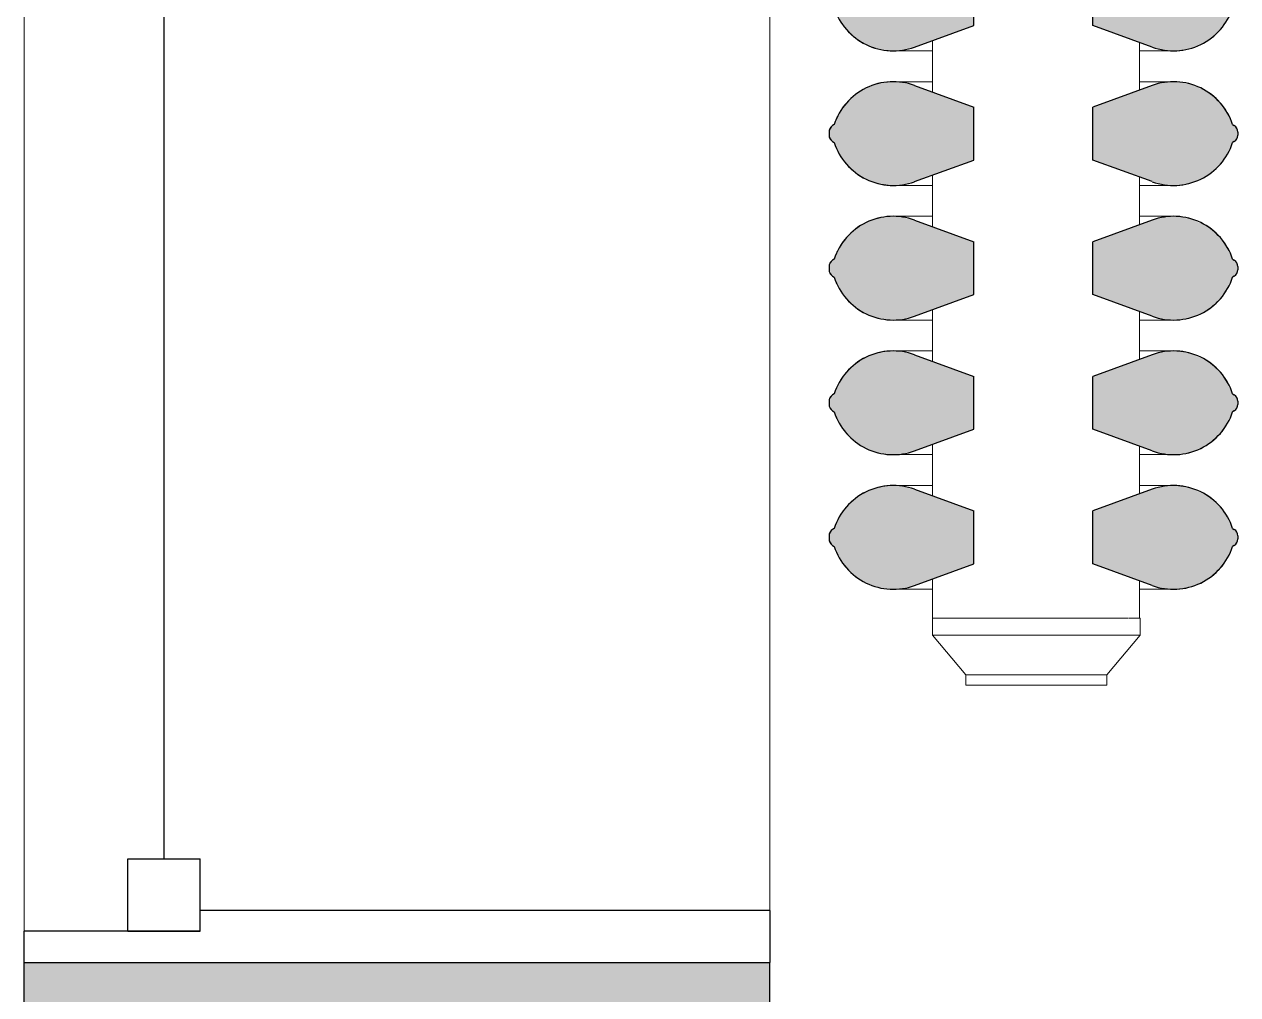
# Model space of a CAD drawing. Header units: inches. Extents: x -1176 to 1551, y -3558 to 978.
# Drawn here: x -1035.06 to -1005.77, y -275.97 to -252.54 of the extents above; entities that cross this region are included whole.
import ezdxf

# ---------------------------------------------------------------- set-up
doc = ezdxf.new("R2010")
doc.units = ezdxf.units.IN
doc.header["$MEASUREMENT"] = 0
doc.linetypes.add('Demolished', pattern=[0.1875, 0.125, -0.0625])
for name, color, linetype, lineweight in [('A-GENM', 13, 'Demolished', 9), ('A-GLAZ', 151, 'Continuous', 18), ('A-WALL', 113, 'Continuous', 18), ('A-WALL-PATT', 111, 'Continuous', 18)]:
    doc.layers.add(name, color=color, linetype=linetype, lineweight=lineweight)

# ---------------------------------------------------------------- blocks, each defined once
blk = doc.blocks.new('Double Hung - medium windows 3_-6826447-1st Floor Demo')
at = {"layer": 'A-GLAZ', "color": 8, "lineweight": 30}
for p, q in [((-18, 9), (-17.25, 9)), ((-17.25, 4.75), (-17.25, 9)), ((-17.25, 6.5), (-17.25, 4.75)), ((-17.25, 6.5), (-15.5, 6.5)), ((-15.5, 6.5), (-15.5, 4.75)), ((-15.5, 5.625), (15.5, 5.625)), ((-17.25, 4.75), (-15.5, 4.75)), ((-17.25, 4.75), (-16.75, 4.75)), ((-16.75, -9), (-16.75, 4.75)), ((-16.75, -9), (-18, -9))]:
    blk.add_line(p, q, dxfattribs=at)
blk = doc.blocks.new('Cast_Iron_Radiator_8182 - Cast_Iron_Radiator_8182-7592503-1st Floor Demo')
at = {"layer": 'A-GENM', "linetype": 'Continuous'}
h = blk.add_hatch(color=7, dxfattribs=at)
h.paths.add_polyline_path([(1.993, -3.546), (1.991, -3.204), (1.911, -2.87), (1.389, -1.435), (0.111, -1.435), (-0.411, -2.87), (-0.491, -3.204), (-0.493, -3.546), (-0.417, -3.881), (-0.267, -4.189), (-0.051, -4.455), (0.22, -4.666), (0.532, -4.809), (0.587, -4.883), (0.713, -4.933), (0.787, -4.933), (0.943, -4.848), (0.968, -4.809), (1.28, -4.666), (1.551, -4.455), (1.767, -4.189), (1.917, -3.881)], flags=0)
h.paths.add_polyline_path([(1.993, 3.546), (1.917, 3.881), (1.767, 4.189), (1.551, 4.455), (1.28, 4.666), (0.968, 4.809), (0.913, 4.883), (0.787, 4.933), (0.713, 4.933), (0.557, 4.848), (0.532, 4.809), (0.22, 4.666), (-0.051, 4.455), (-0.267, 4.189), (-0.437, 3.793), (-0.493, 3.546), (-0.491, 3.204), (-0.411, 2.87), (0.111, 1.435), (1.389, 1.435), (1.911, 2.87), (1.991, 3.204)], flags=0)
h = blk.add_hatch(color=7, dxfattribs=at)
h.paths.add_polyline_path([(5.243, -3.546), (5.241, -3.204), (5.161, -2.87), (4.639, -1.435), (3.361, -1.435), (2.839, -2.87), (2.759, -3.204), (2.757, -3.546), (2.833, -3.881), (2.983, -4.189), (3.199, -4.455), (3.47, -4.666), (3.782, -4.809), (3.837, -4.883), (3.963, -4.933), (4.037, -4.933), (4.193, -4.848), (4.218, -4.809), (4.53, -4.666), (4.801, -4.455), (5.017, -4.189), (5.167, -3.881)], flags=0)
h.paths.add_polyline_path([(5.243, 3.546), (5.167, 3.881), (5.017, 4.189), (4.801, 4.455), (4.53, 4.666), (4.218, 4.809), (4.163, 4.883), (4.037, 4.933), (3.963, 4.933), (3.807, 4.848), (3.782, 4.809), (3.47, 4.666), (3.199, 4.455), (2.983, 4.189), (2.813, 3.793), (2.757, 3.546), (2.759, 3.204), (2.839, 2.87), (3.361, 1.435), (4.639, 1.435), (5.161, 2.87), (5.241, 3.204)], flags=0)
h = blk.add_hatch(color=7, dxfattribs=at)
h.paths.add_polyline_path([(8.493, -3.546), (8.491, -3.204), (8.411, -2.87), (7.889, -1.435), (6.611, -1.435), (6.089, -2.87), (6.009, -3.204), (6.007, -3.546), (6.083, -3.881), (6.233, -4.189), (6.511, -4.503), (6.72, -4.666), (7.032, -4.809), (7.087, -4.883), (7.213, -4.933), (7.287, -4.933), (7.443, -4.848), (7.468, -4.809), (7.78, -4.666), (8.051, -4.455), (8.267, -4.189), (8.417, -3.881)], flags=0)
h.paths.add_polyline_path([(8.493, 3.546), (8.417, 3.881), (8.267, 4.189), (8.051, 4.455), (7.78, 4.666), (7.468, 4.809), (7.413, 4.883), (7.287, 4.933), (7.213, 4.933), (7.057, 4.848), (7.032, 4.809), (6.72, 4.666), (6.449, 4.455), (6.233, 4.189), (6.063, 3.793), (6.007, 3.546), (6.009, 3.204), (6.089, 2.87), (6.611, 1.435), (7.889, 1.435), (8.411, 2.87), (8.491, 3.204)], flags=0)
h = blk.add_hatch(color=7, dxfattribs=at)
h.paths.add_polyline_path([(11.743, -3.546), (11.741, -3.204), (11.661, -2.87), (11.139, -1.435), (9.861, -1.435), (9.339, -2.87), (9.259, -3.204), (9.257, -3.546), (9.333, -3.881), (9.483, -4.189), (9.699, -4.455), (9.97, -4.666), (10.282, -4.809), (10.337, -4.883), (10.463, -4.933), (10.537, -4.933), (10.693, -4.848), (10.718, -4.809), (11.03, -4.666), (11.301, -4.455), (11.517, -4.189), (11.667, -3.881)], flags=0)
h.paths.add_polyline_path([(11.743, 3.546), (11.667, 3.881), (11.517, 4.189), (11.301, 4.455), (11.03, 4.666), (10.718, 4.809), (10.663, 4.883), (10.537, 4.933), (10.463, 4.933), (10.307, 4.848), (10.282, 4.809), (9.97, 4.666), (9.699, 4.455), (9.483, 4.189), (9.313, 3.793), (9.257, 3.546), (9.259, 3.204), (9.339, 2.87), (9.861, 1.435), (11.139, 1.435), (11.661, 2.87), (11.741, 3.204)], flags=0)
h = blk.add_hatch(color=7, dxfattribs=at)
h.paths.add_polyline_path([(14.993, -3.546), (14.991, -3.204), (14.911, -2.87), (14.389, -1.435), (13.111, -1.435), (12.589, -2.87), (12.509, -3.204), (12.507, -3.546), (12.583, -3.881), (12.733, -4.189), (12.949, -4.455), (13.22, -4.666), (13.532, -4.809), (13.587, -4.883), (13.713, -4.933), (13.787, -4.933), (13.943, -4.848), (13.968, -4.809), (14.28, -4.666), (14.551, -4.455), (14.767, -4.189), (14.917, -3.881)], flags=0)
h.paths.add_polyline_path([(14.993, 3.546), (14.917, 3.881), (14.767, 4.189), (14.551, 4.455), (14.28, 4.666), (13.968, 4.809), (13.913, 4.883), (13.787, 4.933), (13.713, 4.933), (13.557, 4.848), (13.532, 4.809), (13.22, 4.666), (12.949, 4.455), (12.733, 4.189), (12.563, 3.793), (12.507, 3.546), (12.509, 3.204), (12.589, 2.87), (13.111, 1.435), (14.389, 1.435), (14.911, 2.87), (14.991, 3.204)], flags=0)
at = {"layer": 'A-GENM', "color": 8, "linetype": 'Continuous', "lineweight": 30}
for p, q in [((3.782, 4.809), (3.807, 4.848)), ((3.963, 4.933), (4.037, 4.933)), ((4.193, 4.848), (4.218, 4.809)), ((7.032, 4.809), (7.057, 4.848)), ((7.213, 4.933), (7.287, 4.933)), ((7.443, 4.848), (7.468, 4.809)), ((10.282, 4.809), (10.307, 4.848)), ((10.463, 4.933), (10.537, 4.933)), ((10.693, 4.848), (10.718, 4.809)), ((13.532, 4.809), (13.557, 4.848)), ((13.713, 4.933), (13.787, 4.933)), ((13.943, 4.848), (13.968, 4.809)), ((1.911, 2.87), (1.389, 1.435)), ((2.839, 2.87), (3.361, 1.435)), ((5.161, 2.87), (4.639, 1.435)), ((6.089, 2.87), (6.611, 1.435)), ((8.411, 2.87), (7.889, 1.435)), ((9.339, 2.87), (9.861, 1.435)), ((11.661, 2.87), (11.139, 1.435)), ((12.589, 2.87), (13.111, 1.435)), ((14.911, 2.87), (14.389, 1.435)), ((1.389, 1.435), (0.111, 1.435)), ((4.639, 1.435), (3.361, 1.435)), ((7.889, 1.435), (6.611, 1.435)), ((11.139, 1.435), (9.861, 1.435)), ((14.389, 1.435), (13.111, 1.435)), ((1.389, -1.435), (0.111, -1.435)), ((1.911, -2.87), (1.389, -1.435)), ((2.839, -2.87), (3.361, -1.435)), ((4.639, -1.435), (3.361, -1.435)), ((5.161, -2.87), (4.639, -1.435)), ((6.089, -2.87), (6.611, -1.435)), ((7.889, -1.435), (6.611, -1.435)), ((8.411, -2.87), (7.889, -1.435)), ((9.339, -2.87), (9.861, -1.435)), ((11.139, -1.435), (9.861, -1.435)), ((11.661, -2.87), (11.139, -1.435)), ((12.589, -2.87), (13.111, -1.435)), ((14.389, -1.435), (13.111, -1.435)), ((14.911, -2.87), (14.389, -1.435)), ((3.782, -4.809), (3.807, -4.848)), ((3.963, -4.933), (4.037, -4.933)), ((4.193, -4.848), (4.218, -4.809)), ((7.032, -4.809), (7.057, -4.848)), ((7.213, -4.933), (7.287, -4.933)), ((7.443, -4.848), (7.468, -4.809)), ((10.282, -4.809), (10.307, -4.848)), ((10.463, -4.933), (10.537, -4.933)), ((10.693, -4.848), (10.718, -4.809)), ((13.532, -4.809), (13.557, -4.848)), ((13.713, -4.933), (13.787, -4.933)), ((13.943, -4.848), (13.968, -4.809))]:
    blk.add_line(p, q, dxfattribs=at)
at = {"layer": 'A-GENM', "linetype": 'Continuous'}
for p, q in [((2.951, 2.562), (1.799, 2.562)), ((6.201, 2.562), (5.049, 2.562)), ((9.451, 2.562), (8.299, 2.562)), ((12.701, 2.562), (11.549, 2.562)), ((15.702, 2.562), (14.799, 2.562)), ((16.106, 2.575), (15.702, 2.575)), ((15.702, 2.575), (15.702, 2.565)), ((15.702, 2.551), (15.702, 2.436)), ((15.702, 2.452), (15.702, 2.301)), ((17.064, 1.771), (16.106, 2.575)), ((16.106, -2.438), (16.106, 2.575)), ((15.702, 2.287), (15.702, 2.016)), ((15.702, 2.032), (15.702, 1.615)), ((17.314, 1.771), (17.064, 1.771)), ((17.064, 1.771), (17.064, -1.635)), ((17.314, 1.771), (17.314, -1.635)), ((15.702, 1.604), (15.702, 1.208)), ((15.702, 1.22), (15.702, 0.828)), ((15.702, 0.825), (15.702, 0.352)), ((15.702, 0.357), (15.702, -0.194)), ((15.702, -0.19), (15.702, -0.715)), ((15.702, -0.717), (15.702, -1.06)), ((15.702, -1.051), (15.702, -1.567)), ((15.702, -1.573), (15.702, -1.704)), ((15.702, -1.707), (15.702, -1.792)), ((16.106, -2.438), (17.064, -1.635)), ((17.064, -1.635), (17.314, -1.635)), ((15.702, -1.784), (15.702, -2.188)), ((15.702, -2.192), (15.702, -2.296)), ((15.702, -2.291), (15.702, -2.438)), ((1.754, -2.438), (2.996, -2.438)), ((5.004, -2.438), (6.246, -2.438)), ((8.254, -2.438), (9.496, -2.438)), ((11.504, -2.438), (12.746, -2.438)), ((14.754, -2.438), (15.702, -2.438)), ((15.702, -2.438), (16.106, -2.438))]:
    blk.add_line(p, q, dxfattribs=at)
at = {"layer": 'A-GENM', "linetype": 'Continuous', "flags": 128}
for points in [[(1.344, 4.624), (1.393, 4.59), (1.441, 4.553), (1.487, 4.515), (1.531, 4.474), (1.574, 4.432), (1.615, 4.389), (1.654, 4.343), (1.692, 4.296), (1.727, 4.248), (1.761, 4.198), (1.793, 4.147), (1.822, 4.095), (1.849, 4.042), (1.875, 3.987), (1.898, 3.932), (1.919, 3.876), (1.937, 3.819), (1.953, 3.761), (1.967, 3.703), (1.979, 3.644), (1.988, 3.585), (1.995, 3.525), (2, 3.465), (2.002, 3.405), (2.002, 3.383)], [(2.748, 3.383), (2.749, 3.443), (2.753, 3.503), (2.759, 3.563), (2.767, 3.622), (2.778, 3.681), (2.791, 3.74), (2.807, 3.798), (2.824, 3.855), (2.844, 3.911), (2.867, 3.967), (2.891, 4.022), (2.918, 4.076), (2.946, 4.128), (2.977, 4.18), (3.01, 4.23), (3.045, 4.279), (3.082, 4.326), (3.12, 4.372), (3.161, 4.416), (3.203, 4.459), (3.247, 4.5), (3.292, 4.539), (3.339, 4.576), (3.388, 4.612), (3.438, 4.645), (3.489, 4.677), (3.541, 4.706), (3.595, 4.733), (3.649, 4.758), (3.705, 4.781), (3.761, 4.802)], [(3.847, 4.892), (3.853, 4.896), (3.859, 4.901), (3.865, 4.905), (3.872, 4.909), (3.878, 4.912), (3.885, 4.915), (3.892, 4.918), (3.899, 4.921), (3.906, 4.924), (3.913, 4.926), (3.92, 4.928), (3.927, 4.929), (3.934, 4.93), (3.942, 4.931), (3.949, 4.932)], [(4.044, 4.932), (4.052, 4.932), (4.059, 4.931), (4.067, 4.93), (4.074, 4.929), (4.081, 4.927), (4.088, 4.925), (4.095, 4.923), (4.102, 4.921), (4.109, 4.918), (4.116, 4.915), (4.123, 4.912), (4.129, 4.908), (4.136, 4.904), (4.142, 4.9), (4.148, 4.896), (4.154, 4.891)], [(4.218, 4.809), (4.275, 4.789), (4.331, 4.767), (4.385, 4.743), (4.439, 4.716), (4.492, 4.688), (4.544, 4.657), (4.594, 4.624), (4.643, 4.59), (4.691, 4.553), (4.737, 4.515), (4.781, 4.474), (4.824, 4.432), (4.865, 4.389), (4.904, 4.343), (4.942, 4.296), (4.977, 4.248), (5.011, 4.198), (5.043, 4.147), (5.072, 4.095), (5.099, 4.042), (5.125, 3.987), (5.148, 3.932), (5.169, 3.876), (5.187, 3.819), (5.203, 3.761), (5.217, 3.703), (5.229, 3.644), (5.238, 3.585), (5.245, 3.525), (5.25, 3.465), (5.252, 3.405), (5.252, 3.383)], [(5.998, 3.383), (5.999, 3.443), (6.003, 3.503), (6.009, 3.563), (6.017, 3.622), (6.028, 3.681), (6.041, 3.74), (6.057, 3.798), (6.074, 3.855), (6.094, 3.911), (6.117, 3.967), (6.141, 4.022), (6.168, 4.076), (6.196, 4.128), (6.227, 4.18), (6.26, 4.23), (6.295, 4.279), (6.332, 4.326), (6.37, 4.372), (6.411, 4.416), (6.453, 4.459), (6.497, 4.5), (6.542, 4.539), (6.589, 4.576), (6.638, 4.612), (6.688, 4.645), (6.739, 4.677), (6.791, 4.706), (6.845, 4.733), (6.899, 4.758), (6.955, 4.781), (7.011, 4.802)], [(7.097, 4.892), (7.103, 4.896), (7.109, 4.901), (7.115, 4.905), (7.122, 4.909), (7.128, 4.912), (7.135, 4.915), (7.142, 4.918), (7.149, 4.921), (7.156, 4.924), (7.163, 4.926), (7.17, 4.928), (7.177, 4.929), (7.184, 4.93), (7.192, 4.931), (7.199, 4.932)], [(7.294, 4.932), (7.302, 4.932), (7.309, 4.931), (7.317, 4.93), (7.324, 4.929), (7.331, 4.927), (7.338, 4.925), (7.345, 4.923), (7.352, 4.921), (7.359, 4.918), (7.366, 4.915), (7.373, 4.912), (7.379, 4.908), (7.386, 4.904), (7.392, 4.9), (7.398, 4.896), (7.404, 4.891)], [(7.468, 4.809), (7.525, 4.789), (7.581, 4.767), (7.635, 4.743), (7.689, 4.716), (7.742, 4.688), (7.794, 4.657), (7.844, 4.624), (7.893, 4.59), (7.941, 4.553), (7.987, 4.515), (8.031, 4.474), (8.074, 4.432), (8.115, 4.389), (8.154, 4.343), (8.192, 4.296), (8.227, 4.248), (8.261, 4.198), (8.293, 4.147), (8.322, 4.095), (8.349, 4.042), (8.375, 3.987), (8.398, 3.932), (8.419, 3.876), (8.437, 3.819), (8.453, 3.761), (8.467, 3.703), (8.479, 3.644), (8.488, 3.585), (8.495, 3.525), (8.5, 3.465), (8.502, 3.405), (8.502, 3.383)], [(9.248, 3.383), (9.249, 3.443), (9.253, 3.503), (9.259, 3.563), (9.267, 3.622), (9.278, 3.681), (9.291, 3.74), (9.307, 3.798), (9.324, 3.855), (9.344, 3.911), (9.367, 3.967), (9.391, 4.022), (9.418, 4.076), (9.446, 4.128), (9.477, 4.18), (9.51, 4.23), (9.545, 4.279), (9.582, 4.326), (9.62, 4.372), (9.661, 4.416), (9.703, 4.459), (9.747, 4.5), (9.792, 4.539), (9.839, 4.576), (9.888, 4.612), (9.938, 4.645), (9.989, 4.677), (10.041, 4.706), (10.095, 4.733), (10.149, 4.758), (10.205, 4.781), (10.261, 4.802)], [(10.347, 4.892), (10.353, 4.896), (10.359, 4.901), (10.365, 4.905), (10.372, 4.909), (10.378, 4.912), (10.385, 4.915), (10.392, 4.918), (10.399, 4.921), (10.406, 4.924), (10.413, 4.926), (10.42, 4.928), (10.427, 4.929), (10.434, 4.93), (10.442, 4.931), (10.449, 4.932)], [(10.544, 4.932), (10.552, 4.932), (10.559, 4.931), (10.567, 4.93), (10.574, 4.929), (10.581, 4.927), (10.588, 4.925), (10.595, 4.923), (10.602, 4.921), (10.609, 4.918), (10.616, 4.915), (10.623, 4.912), (10.629, 4.908), (10.636, 4.904), (10.642, 4.9), (10.648, 4.896), (10.654, 4.891)], [(10.718, 4.809), (10.775, 4.789), (10.831, 4.767), (10.885, 4.743), (10.939, 4.716), (10.992, 4.688), (11.044, 4.657), (11.094, 4.624), (11.143, 4.59), (11.191, 4.553), (11.237, 4.515), (11.281, 4.474), (11.324, 4.432), (11.365, 4.389), (11.404, 4.343), (11.442, 4.296), (11.477, 4.248), (11.511, 4.198), (11.543, 4.147), (11.572, 4.095), (11.599, 4.042), (11.625, 3.987), (11.648, 3.932), (11.669, 3.876), (11.687, 3.819), (11.703, 3.761), (11.717, 3.703), (11.729, 3.644), (11.738, 3.585), (11.745, 3.525), (11.75, 3.465), (11.752, 3.405), (11.752, 3.383)], [(12.498, 3.383), (12.499, 3.443), (12.503, 3.503), (12.509, 3.563), (12.517, 3.622), (12.528, 3.681), (12.541, 3.74), (12.557, 3.798), (12.574, 3.855), (12.594, 3.911), (12.617, 3.967), (12.641, 4.022), (12.668, 4.076), (12.696, 4.128), (12.727, 4.18), (12.76, 4.23), (12.795, 4.279), (12.832, 4.326), (12.87, 4.372), (12.911, 4.416), (12.953, 4.459), (12.997, 4.5), (13.042, 4.539), (13.089, 4.576), (13.138, 4.612), (13.188, 4.645), (13.239, 4.677), (13.291, 4.706), (13.345, 4.733), (13.399, 4.758), (13.455, 4.781), (13.511, 4.802)], [(13.597, 4.892), (13.603, 4.896), (13.609, 4.901), (13.615, 4.905), (13.622, 4.909), (13.628, 4.912), (13.635, 4.915), (13.642, 4.918), (13.649, 4.921), (13.656, 4.924), (13.663, 4.926), (13.67, 4.928), (13.677, 4.929), (13.684, 4.93), (13.692, 4.931), (13.699, 4.932)], [(13.794, 4.932), (13.802, 4.932), (13.809, 4.931), (13.817, 4.93), (13.824, 4.929), (13.831, 4.927), (13.838, 4.925), (13.845, 4.923), (13.852, 4.921), (13.859, 4.918), (13.866, 4.915), (13.873, 4.912), (13.879, 4.908), (13.886, 4.904), (13.892, 4.9), (13.898, 4.896), (13.904, 4.891)], [(13.968, 4.809), (14.025, 4.789), (14.081, 4.767), (14.135, 4.743), (14.189, 4.716), (14.242, 4.688), (14.294, 4.657), (14.344, 4.624), (14.393, 4.59), (14.441, 4.553), (14.487, 4.515), (14.531, 4.474), (14.574, 4.432), (14.615, 4.389), (14.654, 4.343), (14.692, 4.296), (14.727, 4.248), (14.761, 4.198), (14.793, 4.147), (14.822, 4.095), (14.849, 4.042), (14.875, 3.987), (14.898, 3.932), (14.919, 3.876), (14.937, 3.819), (14.953, 3.761), (14.967, 3.703), (14.979, 3.644), (14.988, 3.585), (14.995, 3.525), (15, 3.465), (15.002, 3.405), (15.002, 3.383)], [(2.002, 3.383), (2.002, 3.381), (2.002, 3.375), (2.002, 3.366), (2.002, 3.353), (2.002, 3.336), (2.002, 3.315), (2.002, 3.29), (2.002, 3.262), (2.002, 3.23), (2.002, 3.195), (2.002, 3.156), (2.002, 3.114), (2.002, 3.068), (2.002, 3.019), (2.002, 2.967), (2.002, 2.911), (2.002, 2.853), (2.002, 2.792), (2.002, 2.727), (2.002, 2.66), (2.002, 2.591), (2.002, 2.562)], [(2.748, 2.571), (2.748, 2.642), (2.748, 2.71), (2.748, 2.775), (2.748, 2.837), (2.748, 2.896), (2.748, 2.952), (2.748, 3.005), (2.748, 3.055), (2.748, 3.102), (2.748, 3.145), (2.748, 3.185), (2.748, 3.221), (2.748, 3.254), (2.748, 3.283), (2.748, 3.309), (2.748, 3.33), (2.748, 3.348), (2.748, 3.363), (2.748, 3.373), (2.748, 3.38), (2.748, 3.383), (2.748, 3.383)], [(5.252, 3.383), (5.252, 3.381), (5.252, 3.375), (5.252, 3.366), (5.252, 3.353), (5.252, 3.336), (5.252, 3.315), (5.252, 3.29), (5.252, 3.262), (5.252, 3.23), (5.252, 3.195), (5.252, 3.156), (5.252, 3.114), (5.252, 3.068), (5.252, 3.019), (5.252, 2.967), (5.252, 2.911), (5.252, 2.853), (5.252, 2.792), (5.252, 2.727), (5.252, 2.66), (5.252, 2.591), (5.252, 2.562)], [(5.998, 2.571), (5.998, 2.642), (5.998, 2.71), (5.998, 2.775), (5.998, 2.837), (5.998, 2.896), (5.998, 2.952), (5.998, 3.005), (5.998, 3.055), (5.998, 3.102), (5.998, 3.145), (5.998, 3.185), (5.998, 3.221), (5.998, 3.254), (5.998, 3.283), (5.998, 3.309), (5.998, 3.33), (5.998, 3.348), (5.998, 3.363), (5.998, 3.373), (5.998, 3.38), (5.998, 3.383), (5.998, 3.383)], [(8.502, 3.383), (8.502, 3.381), (8.502, 3.375), (8.502, 3.366), (8.502, 3.353), (8.502, 3.336), (8.502, 3.315), (8.502, 3.29), (8.502, 3.262), (8.502, 3.23), (8.502, 3.195), (8.502, 3.156), (8.502, 3.114), (8.502, 3.068), (8.502, 3.019), (8.502, 2.967), (8.502, 2.911), (8.502, 2.853), (8.502, 2.792), (8.502, 2.727), (8.502, 2.66), (8.502, 2.591), (8.502, 2.562)], [(9.248, 2.571), (9.248, 2.642), (9.248, 2.71), (9.248, 2.775), (9.248, 2.837), (9.248, 2.896), (9.248, 2.952), (9.248, 3.005), (9.248, 3.055), (9.248, 3.102), (9.248, 3.145), (9.248, 3.185), (9.248, 3.221), (9.248, 3.254), (9.248, 3.283), (9.248, 3.309), (9.248, 3.33), (9.248, 3.348), (9.248, 3.363), (9.248, 3.373), (9.248, 3.38), (9.248, 3.383), (9.248, 3.383)], [(11.752, 3.383), (11.752, 3.381), (11.752, 3.375), (11.752, 3.366), (11.752, 3.353), (11.752, 3.336), (11.752, 3.315), (11.752, 3.29), (11.752, 3.262), (11.752, 3.23), (11.752, 3.195), (11.752, 3.156), (11.752, 3.114), (11.752, 3.068), (11.752, 3.019), (11.752, 2.967), (11.752, 2.911), (11.752, 2.853), (11.752, 2.792), (11.752, 2.727), (11.752, 2.66), (11.752, 2.591), (11.752, 2.562)], [(12.498, 2.571), (12.498, 2.642), (12.498, 2.71), (12.498, 2.775), (12.498, 2.837), (12.498, 2.896), (12.498, 2.952), (12.498, 3.005), (12.498, 3.055), (12.498, 3.102), (12.498, 3.145), (12.498, 3.185), (12.498, 3.221), (12.498, 3.254), (12.498, 3.283), (12.498, 3.309), (12.498, 3.33), (12.498, 3.348), (12.498, 3.363), (12.498, 3.373), (12.498, 3.38), (12.498, 3.383), (12.498, 3.383)], [(15.002, 3.383), (15.002, 3.381), (15.002, 3.375), (15.002, 3.366), (15.002, 3.353), (15.002, 3.336), (15.002, 3.315), (15.002, 3.29), (15.002, 3.262), (15.002, 3.23), (15.002, 3.195), (15.002, 3.156), (15.002, 3.114), (15.002, 3.068), (15.002, 3.019), (15.002, 2.967), (15.002, 2.911), (15.002, 2.853), (15.002, 2.792), (15.002, 2.727), (15.002, 2.66), (15.002, 2.591), (15.002, 2.562)], [(2.002, -2.438), (2.002, -2.498), (2.002, -2.571), (2.002, -2.642), (2.002, -2.71), (2.002, -2.775), (2.002, -2.837), (2.002, -2.896), (2.002, -2.952), (2.002, -3.005), (2.002, -3.055), (2.002, -3.102), (2.002, -3.145), (2.002, -3.185), (2.002, -3.221), (2.002, -3.254), (2.002, -3.283), (2.002, -3.309), (2.002, -3.33), (2.002, -3.348), (2.002, -3.363), (2.002, -3.373), (2.002, -3.38), (2.002, -3.383), (2.002, -3.383)], [(2.748, -3.383), (2.748, -3.381), (2.748, -3.375), (2.748, -3.366), (2.748, -3.353), (2.748, -3.336), (2.748, -3.315), (2.748, -3.29), (2.748, -3.262), (2.748, -3.23), (2.748, -3.195), (2.748, -3.156), (2.748, -3.114), (2.748, -3.068), (2.748, -3.019), (2.748, -2.967), (2.748, -2.911), (2.748, -2.853), (2.748, -2.792), (2.748, -2.727), (2.748, -2.66), (2.748, -2.591), (2.748, -2.518), (2.748, -2.444)], [(5.252, -2.438), (5.252, -2.498), (5.252, -2.571), (5.252, -2.642), (5.252, -2.71), (5.252, -2.775), (5.252, -2.837), (5.252, -2.896), (5.252, -2.952), (5.252, -3.005), (5.252, -3.055), (5.252, -3.102), (5.252, -3.145), (5.252, -3.185), (5.252, -3.221), (5.252, -3.254), (5.252, -3.283), (5.252, -3.309), (5.252, -3.33), (5.252, -3.348), (5.252, -3.363), (5.252, -3.373), (5.252, -3.38), (5.252, -3.383), (5.252, -3.383)], [(5.998, -3.383), (5.998, -3.381), (5.998, -3.375), (5.998, -3.366), (5.998, -3.353), (5.998, -3.336), (5.998, -3.315), (5.998, -3.29), (5.998, -3.262), (5.998, -3.23), (5.998, -3.195), (5.998, -3.156), (5.998, -3.114), (5.998, -3.068), (5.998, -3.019), (5.998, -2.967), (5.998, -2.911), (5.998, -2.853), (5.998, -2.792), (5.998, -2.727), (5.998, -2.66), (5.998, -2.591), (5.998, -2.518), (5.998, -2.444)], [(8.502, -2.438), (8.502, -2.498), (8.502, -2.571), (8.502, -2.642), (8.502, -2.71), (8.502, -2.775), (8.502, -2.837), (8.502, -2.896), (8.502, -2.952), (8.502, -3.005), (8.502, -3.055), (8.502, -3.102), (8.502, -3.145), (8.502, -3.185), (8.502, -3.221), (8.502, -3.254), (8.502, -3.283), (8.502, -3.309), (8.502, -3.33), (8.502, -3.348), (8.502, -3.363), (8.502, -3.373), (8.502, -3.38), (8.502, -3.383), (8.502, -3.383)], [(9.248, -3.383), (9.248, -3.381), (9.248, -3.375), (9.248, -3.366), (9.248, -3.353), (9.248, -3.336), (9.248, -3.315), (9.248, -3.29), (9.248, -3.262), (9.248, -3.23), (9.248, -3.195), (9.248, -3.156), (9.248, -3.114), (9.248, -3.068), (9.248, -3.019), (9.248, -2.967), (9.248, -2.911), (9.248, -2.853), (9.248, -2.792), (9.248, -2.727), (9.248, -2.66), (9.248, -2.591), (9.248, -2.518), (9.248, -2.444)], [(11.752, -2.438), (11.752, -2.498), (11.752, -2.571), (11.752, -2.642), (11.752, -2.71), (11.752, -2.775), (11.752, -2.837), (11.752, -2.896), (11.752, -2.952), (11.752, -3.005), (11.752, -3.055), (11.752, -3.102), (11.752, -3.145), (11.752, -3.185), (11.752, -3.221), (11.752, -3.254), (11.752, -3.283), (11.752, -3.309), (11.752, -3.33), (11.752, -3.348), (11.752, -3.363), (11.752, -3.373), (11.752, -3.38), (11.752, -3.383), (11.752, -3.383)], [(12.498, -3.383), (12.498, -3.381), (12.498, -3.375), (12.498, -3.366), (12.498, -3.353), (12.498, -3.336), (12.498, -3.315), (12.498, -3.29), (12.498, -3.262), (12.498, -3.23), (12.498, -3.195), (12.498, -3.156), (12.498, -3.114), (12.498, -3.068), (12.498, -3.019), (12.498, -2.967), (12.498, -2.911), (12.498, -2.853), (12.498, -2.792), (12.498, -2.727), (12.498, -2.66), (12.498, -2.591), (12.498, -2.518), (12.498, -2.444)], [(15.002, -2.436), (15.002, -2.498), (15.002, -2.571), (15.002, -2.642), (15.002, -2.71), (15.002, -2.775), (15.002, -2.837), (15.002, -2.896), (15.002, -2.952), (15.002, -3.005), (15.002, -3.055), (15.002, -3.102), (15.002, -3.145), (15.002, -3.185), (15.002, -3.221), (15.002, -3.254), (15.002, -3.283), (15.002, -3.309), (15.002, -3.33), (15.002, -3.348), (15.002, -3.363), (15.002, -3.373), (15.002, -3.38), (15.002, -3.383), (15.002, -3.383)], [(2.002, -3.383), (2.001, -3.443), (1.997, -3.503), (1.991, -3.563), (1.983, -3.622), (1.972, -3.681), (1.959, -3.74), (1.943, -3.798), (1.926, -3.855), (1.906, -3.911), (1.883, -3.967), (1.859, -4.022), (1.832, -4.076), (1.804, -4.128), (1.773, -4.18), (1.74, -4.23), (1.705, -4.279), (1.668, -4.326), (1.63, -4.372), (1.589, -4.416), (1.547, -4.459), (1.503, -4.5), (1.458, -4.539), (1.411, -4.576), (1.362, -4.612), (1.312, -4.645)], [(3.782, -4.809), (3.725, -4.789), (3.669, -4.767), (3.615, -4.743), (3.561, -4.716), (3.508, -4.688), (3.456, -4.657), (3.406, -4.624), (3.357, -4.59), (3.309, -4.553), (3.263, -4.515), (3.219, -4.474), (3.176, -4.432), (3.135, -4.389), (3.096, -4.343), (3.058, -4.296), (3.023, -4.248), (2.989, -4.198), (2.957, -4.147), (2.928, -4.095), (2.901, -4.042), (2.875, -3.987), (2.852, -3.932), (2.831, -3.876), (2.813, -3.819), (2.797, -3.761), (2.783, -3.703), (2.771, -3.644), (2.762, -3.585), (2.755, -3.525), (2.75, -3.465), (2.748, -3.405), (2.748, -3.383)], [(5.252, -3.383), (5.251, -3.443), (5.247, -3.503), (5.241, -3.563), (5.233, -3.622), (5.222, -3.681), (5.209, -3.74), (5.193, -3.798), (5.176, -3.855), (5.156, -3.911), (5.133, -3.967), (5.109, -4.022), (5.082, -4.076), (5.054, -4.128), (5.023, -4.18), (4.99, -4.23), (4.955, -4.279), (4.918, -4.326), (4.88, -4.372), (4.839, -4.416), (4.797, -4.459), (4.753, -4.5), (4.708, -4.539), (4.661, -4.576), (4.612, -4.612), (4.562, -4.645), (4.511, -4.677), (4.459, -4.706), (4.405, -4.733), (4.351, -4.758), (4.295, -4.781), (4.239, -4.802)], [(7.032, -4.809), (6.975, -4.789), (6.919, -4.767), (6.865, -4.743), (6.811, -4.716), (6.758, -4.688), (6.706, -4.657), (6.656, -4.624), (6.607, -4.59), (6.559, -4.553), (6.513, -4.515), (6.469, -4.474), (6.426, -4.432), (6.385, -4.389), (6.346, -4.343), (6.308, -4.296), (6.273, -4.248), (6.239, -4.198), (6.207, -4.147), (6.178, -4.095), (6.151, -4.042), (6.125, -3.987), (6.102, -3.932), (6.081, -3.876), (6.063, -3.819), (6.047, -3.761), (6.033, -3.703), (6.021, -3.644), (6.012, -3.585), (6.005, -3.525), (6, -3.465), (5.998, -3.405), (5.998, -3.383)], [(8.502, -3.383), (8.501, -3.443), (8.497, -3.503), (8.491, -3.563), (8.483, -3.622), (8.472, -3.681), (8.459, -3.74), (8.443, -3.798), (8.426, -3.855), (8.406, -3.911), (8.383, -3.967), (8.359, -4.022), (8.332, -4.076), (8.304, -4.128), (8.273, -4.18), (8.24, -4.23), (8.205, -4.279), (8.168, -4.326), (8.13, -4.372), (8.089, -4.416), (8.047, -4.459), (8.003, -4.5), (7.958, -4.539), (7.911, -4.576), (7.862, -4.612), (7.812, -4.645), (7.761, -4.677), (7.709, -4.706), (7.655, -4.733), (7.601, -4.758), (7.545, -4.781), (7.489, -4.802)], [(10.282, -4.809), (10.225, -4.789), (10.169, -4.767), (10.115, -4.743), (10.061, -4.716), (10.008, -4.688), (9.956, -4.657), (9.906, -4.624), (9.857, -4.59), (9.809, -4.553), (9.763, -4.515), (9.719, -4.474), (9.676, -4.432), (9.635, -4.389), (9.596, -4.343), (9.558, -4.296), (9.523, -4.248), (9.489, -4.198), (9.457, -4.147), (9.428, -4.095), (9.401, -4.042), (9.375, -3.987), (9.352, -3.932), (9.331, -3.876), (9.313, -3.819), (9.297, -3.761), (9.283, -3.703), (9.271, -3.644), (9.262, -3.585), (9.255, -3.525), (9.25, -3.465), (9.248, -3.405), (9.248, -3.383)], [(11.752, -3.383), (11.751, -3.443), (11.747, -3.503), (11.741, -3.563), (11.733, -3.622), (11.722, -3.681), (11.709, -3.74), (11.693, -3.798), (11.676, -3.855), (11.656, -3.911), (11.633, -3.967), (11.609, -4.022), (11.582, -4.076), (11.554, -4.128), (11.523, -4.18), (11.49, -4.23), (11.455, -4.279), (11.418, -4.326), (11.38, -4.372), (11.339, -4.416), (11.297, -4.459), (11.253, -4.5), (11.208, -4.539), (11.161, -4.576), (11.112, -4.612), (11.062, -4.645), (11.011, -4.677), (10.959, -4.706), (10.905, -4.733), (10.851, -4.758), (10.795, -4.781), (10.739, -4.802)], [(13.532, -4.809), (13.475, -4.789), (13.419, -4.767), (13.365, -4.743), (13.311, -4.716), (13.258, -4.688), (13.206, -4.657), (13.156, -4.624), (13.107, -4.59), (13.059, -4.553), (13.013, -4.515), (12.969, -4.474), (12.926, -4.432), (12.885, -4.389), (12.846, -4.343), (12.808, -4.296), (12.773, -4.248), (12.739, -4.198), (12.707, -4.147), (12.678, -4.095), (12.651, -4.042), (12.625, -3.987), (12.602, -3.932), (12.581, -3.876), (12.563, -3.819), (12.547, -3.761), (12.533, -3.703), (12.521, -3.644), (12.512, -3.585), (12.505, -3.525), (12.5, -3.465), (12.498, -3.405), (12.498, -3.383)], [(15.002, -3.383), (15.001, -3.443), (14.997, -3.503), (14.991, -3.563), (14.983, -3.622), (14.972, -3.681), (14.959, -3.74), (14.943, -3.798), (14.926, -3.855), (14.906, -3.911), (14.883, -3.967), (14.859, -4.022), (14.832, -4.076), (14.804, -4.128), (14.773, -4.18), (14.74, -4.23), (14.705, -4.279), (14.668, -4.326), (14.63, -4.372), (14.589, -4.416), (14.547, -4.459), (14.503, -4.5), (14.458, -4.539), (14.411, -4.576), (14.362, -4.612), (14.312, -4.645), (14.261, -4.677), (14.209, -4.706), (14.155, -4.733), (14.101, -4.758), (14.045, -4.781), (13.989, -4.802)], [(3.956, -4.932), (3.948, -4.932), (3.941, -4.931), (3.933, -4.93), (3.926, -4.929), (3.919, -4.927), (3.912, -4.925), (3.905, -4.923), (3.898, -4.921), (3.891, -4.918), (3.884, -4.915), (3.877, -4.912), (3.871, -4.908), (3.864, -4.904), (3.858, -4.9), (3.852, -4.896), (3.846, -4.891)], [(4.153, -4.892), (4.147, -4.896), (4.141, -4.901), (4.135, -4.905), (4.128, -4.909), (4.122, -4.912), (4.115, -4.915), (4.108, -4.918), (4.101, -4.921), (4.094, -4.924), (4.087, -4.926), (4.08, -4.928), (4.073, -4.929), (4.066, -4.93), (4.058, -4.931), (4.051, -4.932)], [(7.206, -4.932), (7.198, -4.932), (7.191, -4.931), (7.183, -4.93), (7.176, -4.929), (7.169, -4.927), (7.162, -4.925), (7.155, -4.923), (7.148, -4.921), (7.141, -4.918), (7.134, -4.915), (7.127, -4.912), (7.121, -4.908), (7.114, -4.904), (7.108, -4.9), (7.102, -4.896), (7.096, -4.891)], [(7.403, -4.892), (7.397, -4.896), (7.391, -4.901), (7.385, -4.905), (7.378, -4.909), (7.372, -4.912), (7.365, -4.915), (7.358, -4.918), (7.351, -4.921), (7.344, -4.924), (7.337, -4.926), (7.33, -4.928), (7.323, -4.929), (7.316, -4.93), (7.308, -4.931), (7.301, -4.932)], [(10.456, -4.932), (10.448, -4.932), (10.441, -4.931), (10.433, -4.93), (10.426, -4.929), (10.419, -4.927), (10.412, -4.925), (10.405, -4.923), (10.398, -4.921), (10.391, -4.918), (10.384, -4.915), (10.377, -4.912), (10.371, -4.908), (10.364, -4.904), (10.358, -4.9), (10.352, -4.896), (10.346, -4.891)], [(10.653, -4.892), (10.647, -4.896), (10.641, -4.901), (10.635, -4.905), (10.628, -4.909), (10.622, -4.912), (10.615, -4.915), (10.608, -4.918), (10.601, -4.921), (10.594, -4.924), (10.587, -4.926), (10.58, -4.928), (10.573, -4.929), (10.566, -4.93), (10.558, -4.931), (10.551, -4.932)], [(13.706, -4.932), (13.698, -4.932), (13.691, -4.931), (13.683, -4.93), (13.676, -4.929), (13.669, -4.927), (13.662, -4.925), (13.655, -4.923), (13.648, -4.921), (13.641, -4.918), (13.634, -4.915), (13.627, -4.912), (13.621, -4.908), (13.614, -4.904), (13.608, -4.9), (13.602, -4.896), (13.596, -4.891)], [(13.903, -4.892), (13.897, -4.896), (13.891, -4.901), (13.885, -4.905), (13.878, -4.909), (13.872, -4.912), (13.865, -4.915), (13.858, -4.918), (13.851, -4.921), (13.844, -4.924), (13.837, -4.926), (13.83, -4.928), (13.823, -4.929), (13.816, -4.93), (13.808, -4.931), (13.801, -4.932)]]:
    blk.add_lwpolyline(points, dxfattribs=at)
at = {"layer": 'A-GENM', "color": 8, "linetype": 'Continuous', "lineweight": 30}
for centre, radius, start, end in [((0.502, 3.383), 1.5, 340, 71.8894), ((4.248, 3.383), 1.5, 108.1106, 200), ((3.963, 4.747), 0.186, 90, 147), ((4.037, 4.747), 0.186, 33, 90), ((3.752, 3.383), 1.5, 340, 71.8894), ((7.498, 3.383), 1.5, 108.1106, 200), ((7.213, 4.747), 0.186, 90, 147), ((7.287, 4.747), 0.186, 33, 90), ((7.002, 3.383), 1.5, 340, 71.8894), ((10.748, 3.383), 1.5, 108.1106, 200), ((10.463, 4.747), 0.186, 90, 147), ((10.537, 4.747), 0.186, 33, 90), ((10.252, 3.383), 1.5, 340, 71.8894), ((13.998, 3.383), 1.5, 108.1106, 200), ((13.713, 4.747), 0.186, 90, 147), ((13.787, 4.747), 0.186, 33, 90), ((13.502, 3.383), 1.5, 340, 71.8894), ((0.502, -3.383), 1.5, 288.1106, 20), ((4.248, -3.383), 1.5, 160, 251.8894), ((3.752, -3.383), 1.5, 288.1106, 20), ((7.498, -3.383), 1.5, 160, 251.8894), ((7.002, -3.383), 1.5, 288.1106, 20), ((10.748, -3.383), 1.5, 160, 251.8894), ((10.252, -3.383), 1.5, 288.1106, 20), ((13.998, -3.383), 1.5, 160, 251.8894), ((13.502, -3.383), 1.5, 288.1106, 20), ((3.963, -4.747), 0.186, 213, 270), ((4.037, -4.747), 0.186, 270, 327), ((7.213, -4.747), 0.186, 213, 270), ((7.287, -4.747), 0.186, 270, 327), ((10.463, -4.747), 0.186, 213, 270), ((10.537, -4.747), 0.186, 270, 327), ((13.713, -4.747), 0.186, 213, 270), ((13.787, -4.747), 0.186, 270, 327)]:
    blk.add_arc(centre, radius, start, end, dxfattribs=at)

msp = doc.modelspace()

# ---------------------------------------------------------------- hatches: boundary and pattern name
at = {"layer": 'A-WALL-PATT'}
h = msp.add_hatch(color=10, dxfattribs=at)
h.paths.add_polyline_path([(-1017.062, -1284.185), (-1017.062, -1208.435), (-1020.687, -1208.435), (-1020.687, -1196.935), (-1017.062, -1196.935), (-1017.062, -1161.234), (-1035.062, -1161.234), (-1035.062, -1284.185)], flags=0)
h.paths.add_polyline_path([(-1017.062, -1119.734), (-1017.062, -1003.935), (-1035.062, -1003.935), (-1035.062, -1119.734)], flags=0)
h.paths.add_polyline_path([(-1035.062, -962.435), (-1017.062, -962.435), (-1017.062, -859.935), (-1035.062, -859.935), (-1035.062, -900.735)], flags=0)
h.paths.add_polyline_path([(-1017.062, -818.435), (-1017.062, -715.935), (-1035.062, -715.935), (-1035.062, -818.435)], flags=0)
h.paths.add_polyline_path([(-1017.062, -674.435), (-1017.062, -567.935), (-1035.062, -567.935), (-1035.062, -674.435)], flags=0)
h.paths.add_polyline_path([(-1017.062, -534.435), (-1017.062, -425.685), (-1035.062, -425.685), (-1035.062, -534.435)], flags=0)
h.paths.add_polyline_path([(-1035.062, -388.685), (-1017.062, -388.685), (-1017.062, -275.185), (-1035.062, -275.185), (-1035.062, -355.117)], flags=0)
h.paths.add_polyline_path([(-1017.062, -239.185), (-1017.062, -119.495), (-1035.062, -119.495), (-1035.062, -239.185)], flags=0)
h.paths.add_polyline_path([(-1017.062, -83.495), (-1017.062, 16.255), (-1035.062, 16.255), (-1035.062, -83.495)], flags=0)

# ---------------------------------------------------------------- linework, layer by layer
at = {"layer": 'A-WALL', "lineweight": 9}
for p, q in [((-1035.062, -275.185), (-1035.062, -239.185)), ((-1017.062, -239.185), (-1017.062, -275.185))]:
    msp.add_line(p, q, dxfattribs=at)
at = {"layer": 'A-WALL', "color": 8, "lineweight": 30}
for p, q in [((-1035.062, -388.685), (-1035.062, -275.185)), ((-1035.062, -275.185), (-1017.062, -275.185)), ((-1017.062, -388.685), (-1017.062, -275.185))]:
    msp.add_line(p, q, dxfattribs=at)

# ---------------------------------------------------------------- block references
at = {"layer": 'A-GENM', "linetype": 'Continuous', "rotation": 270.0000000000002}
msp.add_blockref('Cast_Iron_Radiator_8182 - Cast_Iron_Radiator_8182-7592503-1st Floor Demo', (-1010.699, -251.175), dxfattribs=at)
at = {"layer": 'A-GLAZ', "rotation": 89.99999999999991}
msp.add_blockref('Double Hung - medium windows 3_-6826447-1st Floor Demo', (-1026.062, -257.185), dxfattribs=at)

doc.saveas('drawing.dxf')
